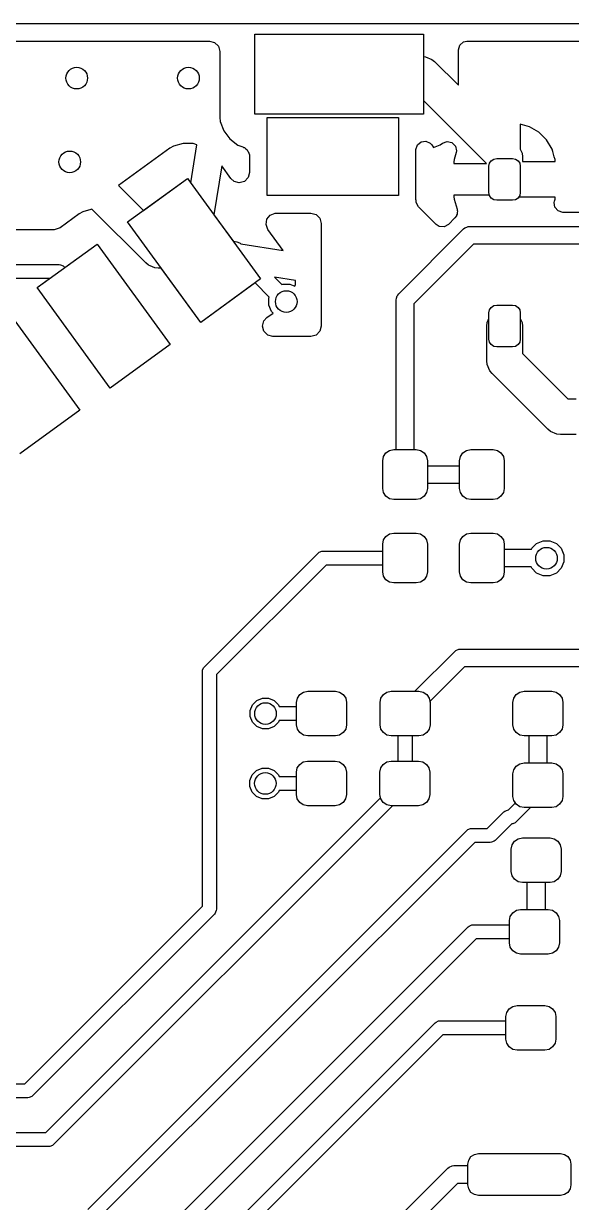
# Model space of a CAD drawing. Extents: x 0 to 3.78, y -0.8 to 2.03.
# Drawn here: x 2.935 to 3.243, y 0.402 to 1.066 of the extents above; entities that cross this region are included whole.
import ezdxf

# ---------------------------------------------------------------- set-up
doc = ezdxf.new("R2010")
doc.units = 0
doc.header["$MEASUREMENT"] = 0
doc.layers.add('BLACK', color=7, linetype='CONTINUOUS')

msp = doc.modelspace()

# ---------------------------------------------------------------- linework, layer by layer
at = {"layer": 'BLACK', "linetype": 'CONTINUOUS'}
for p, q in [((2.85491, 1.06617), (3.52491, 1.06617)), ((3.06495, 1.01518), (3.06495, 1.06018)), ((3.06495, 1.06018), (3.15995, 1.06018)), ((3.06495, 1.01518), (3.06495, 1.06018)), ((3.06495, 1.06018), (3.15995, 1.06018)), ((3.15995, 1.06018), (3.15995, 1.01518)), ((3.15995, 1.06018), (3.15995, 1.04761)), ((2.85755, 1.05631), (3.03938, 1.05631)), ((3.03938, 1.05631), (3.04231, 1.05553)), ((3.04231, 1.05553), (3.04446, 1.05338)), ((3.04446, 1.05338), (3.04525, 1.05044)), ((3.04525, 1.05044), (3.04525, 1.0133)), ((3.17964, 1.05143), (3.18041, 1.05407)), ((3.17964, 1.03136), (3.17964, 1.05143)), ((3.18041, 1.05407), (3.18249, 1.05587)), ((3.18249, 1.05587), (3.18452, 1.05631)), ((3.18452, 1.05631), (3.35512, 1.05631)), ((3.15995, 1.04761), (3.16112, 1.04749)), ((3.16112, 1.04749), (3.16472, 1.046)), ((3.16472, 1.046), (3.16472, 1.046)), ((3.16472, 1.046), (3.16624, 1.04475)), ((3.16624, 1.04475), (3.17964, 1.03136)), ((3.1955, 0.9872), (3.15995, 1.02276)), ((3.15995, 1.02276), (3.15995, 1.01518)), ((3.04525, 1.0133), (3.04525, 1.0133)), ((3.04525, 1.0133), (3.0455, 1.01095)), ((3.0455, 1.01095), (3.0455, 1.01095)), ((3.0455, 1.01095), (3.04748, 1.00564)), ((3.15995, 1.01518), (3.06495, 1.01518)), ((3.15995, 1.01518), (3.06495, 1.01518)), ((3.07191, 1.01317), (3.14591, 1.01317)), ((3.07191, 0.96917), (3.07191, 1.01317)), ((3.14591, 1.01317), (3.14591, 0.96917)), ((3.04748, 1.00564), (3.04748, 1.00564)), ((3.04748, 1.00564), (3.05088, 1.00111)), ((3.21979, 1.00804), (3.21457, 1.00955)), ((3.21457, 1.00955), (3.21457, 0.99539)), ((3.22503, 1.00493), (3.21979, 1.00804)), ((3.21979, 1.00804), (3.21979, 1.00804)), ((3.22504, 1.00493), (3.22503, 1.00493)), ((3.22934, 1.00063), (3.22504, 1.00493)), ((3.01904, 0.9971), (3.01699, 0.99592)), ((3.02449, 0.99861), (3.01904, 0.9971)), ((3.03015, 0.99853), (3.02449, 0.99861)), ((3.02449, 0.99861), (3.02449, 0.99861)), ((3.02882, 0.97643), (3.03222, 0.99789)), ((3.03222, 0.99789), (3.03015, 0.99853)), ((3.03015, 0.99853), (3.03015, 0.99853)), ((3.05088, 1.00111), (3.05088, 1.00111)), ((3.05088, 1.00111), (3.05541, 0.99771)), ((3.05541, 0.99771), (3.05541, 0.99771)), ((3.05541, 0.99771), (3.05823, 0.99666)), ((3.15577, 0.99512), (3.15654, 0.99776)), ((3.15654, 0.99776), (3.15862, 0.99956)), ((3.15862, 0.99956), (3.16134, 0.99996)), ((3.16134, 0.99996), (3.16385, 0.99881)), ((3.16385, 0.99881), (3.16476, 0.99776)), ((3.16476, 0.99776), (3.16569, 0.99631)), ((3.16569, 0.99631), (3.16948, 0.99773)), ((3.16948, 0.99773), (3.1708, 0.99871)), ((3.16948, 0.99773), (3.16948, 0.99773)), ((3.1708, 0.99871), (3.17337, 0.99967)), ((3.17337, 0.99967), (3.17606, 0.99909)), ((3.17606, 0.99909), (3.17801, 0.99714)), ((3.17801, 0.99714), (3.17859, 0.99445)), ((3.23244, 0.99538), (3.22934, 1.00063)), ((3.22934, 1.00063), (3.22934, 1.00063)), ((3.01699, 0.99592), (2.98806, 0.9749)), ((3.05823, 0.99666), (3.05863, 0.99637)), ((3.05863, 0.99637), (3.05911, 0.99625)), ((3.05911, 0.99625), (3.05985, 0.99551)), ((3.05985, 0.99551), (3.0607, 0.9949)), ((3.0607, 0.9949), (3.06091, 0.99445)), ((3.06091, 0.99445), (3.06126, 0.9941)), ((3.06126, 0.9941), (3.06153, 0.99309)), ((3.06153, 0.99309), (3.06196, 0.99214)), ((3.06196, 0.99214), (3.06204, 0.99117)), ((3.06204, 0.99117), (3.06204, 0.98225)), ((3.15577, 0.96673), (3.15577, 0.99512)), ((3.17841, 0.99344), (3.17727, 0.98953)), ((3.17859, 0.99445), (3.17841, 0.99344)), ((3.21457, 0.99539), (3.21552, 0.99309)), ((3.21552, 0.99309), (3.21571, 0.99114)), ((3.21571, 0.99114), (3.21571, 0.98835)), ((3.23244, 0.99538), (3.23244, 0.99538)), ((3.23282, 0.99409), (3.23244, 0.99538)), ((3.23372, 0.99099), (3.23282, 0.99409)), ((3.23414, 0.98953), (3.23372, 0.99099)), ((3.23372, 0.99099), (3.23372, 0.99099)), ((3.04627, 0.98591), (3.04191, 0.95841)), ((3.05143, 0.9788), (3.04627, 0.98591)), ((3.17727, 0.98953), (3.17717, 0.98816)), ((3.17717, 0.98816), (3.17717, 0.9872)), ((3.17717, 0.9872), (3.1955, 0.9872)), ((3.17727, 0.98953), (3.17727, 0.98953)), ((3.19685, 0.98573), (3.19719, 0.98742)), ((3.19685, 0.97096), (3.19685, 0.98573)), ((3.19719, 0.98742), (3.19815, 0.98886)), ((3.19815, 0.98886), (3.19958, 0.98982)), ((3.19958, 0.98982), (3.20128, 0.99016)), ((3.20128, 0.99016), (3.21014, 0.99016)), ((3.21014, 0.99016), (3.21183, 0.98982)), ((3.21183, 0.98982), (3.21327, 0.98886)), ((3.21327, 0.98886), (3.21423, 0.98742)), ((3.21423, 0.98742), (3.21457, 0.98573)), ((3.21457, 0.98573), (3.21457, 0.97096)), ((3.21571, 0.98835), (3.23424, 0.98835)), ((3.23424, 0.98835), (3.23414, 0.98953)), ((2.99328, 0.95436), (3.02704, 0.97889)), ((3.00215, 0.96081), (3.02704, 0.97889)), ((3.02704, 0.97889), (3.06823, 0.92219)), ((3.02704, 0.97889), (3.02882, 0.97643)), ((3.05324, 0.97717), (3.05143, 0.9788)), ((3.05618, 0.97639), (3.05324, 0.97717)), ((3.05911, 0.97717), (3.05618, 0.97639)), ((3.06126, 0.97932), (3.05911, 0.97717)), ((3.06204, 0.98225), (3.06126, 0.97932)), ((2.98806, 0.9749), (3.00215, 0.96081)), ((3.19719, 0.96927), (3.19685, 0.97096)), ((3.21457, 0.97096), (3.21423, 0.96927)), ((3.14591, 0.96917), (3.07191, 0.96917)), ((3.1558, 0.96673), (3.15577, 0.96673)), ((3.15581, 0.96536), (3.1558, 0.96673)), ((3.15713, 0.96295), (3.15581, 0.96536)), ((3.19714, 0.96949), (3.17717, 0.96949)), ((3.17717, 0.96949), (3.17717, 0.96853)), ((3.17717, 0.96853), (3.17727, 0.96716)), ((3.17727, 0.96716), (3.17893, 0.96147)), ((3.19719, 0.96927), (3.19714, 0.96949)), ((3.19815, 0.96783), (3.19719, 0.96927)), ((3.19815, 0.96783), (3.19719, 0.96927)), ((3.19958, 0.96687), (3.19815, 0.96783)), ((3.19958, 0.96687), (3.19815, 0.96783)), ((3.20128, 0.96654), (3.19958, 0.96687)), ((3.20128, 0.96654), (3.19958, 0.96687)), ((3.21014, 0.96654), (3.20128, 0.96654)), ((3.21014, 0.96654), (3.20128, 0.96654)), ((3.21183, 0.96687), (3.21014, 0.96654)), ((3.21183, 0.96687), (3.21014, 0.96654)), ((3.21327, 0.96783), (3.21183, 0.96687)), ((3.21327, 0.96783), (3.21183, 0.96687)), ((3.21423, 0.96927), (3.21327, 0.96783)), ((3.21361, 0.96835), (3.21327, 0.96783)), ((3.23424, 0.96835), (3.21361, 0.96835)), ((3.23366, 0.96532), (3.2338, 0.96599)), ((3.23405, 0.9626), (3.23366, 0.96532)), ((3.2338, 0.96599), (3.23414, 0.96716)), ((3.23414, 0.96716), (3.23424, 0.96835)), ((3.23414, 0.96716), (3.23414, 0.96716)), ((2.96602, 0.95891), (2.95526, 0.9511)), ((2.96807, 0.96009), (2.96602, 0.95891)), ((2.96602, 0.95891), (2.96602, 0.95891)), ((2.97257, 0.96134), (2.96807, 0.96009)), ((2.97312, 0.96155), (2.97257, 0.96134)), ((3.00347, 0.93121), (2.97312, 0.96155)), ((3.04191, 0.95841), (3.05291, 0.94328)), ((3.07175, 0.95583), (3.07366, 0.95819)), ((3.07366, 0.95819), (3.07649, 0.95928)), ((3.07649, 0.95928), (3.07711, 0.95931)), ((3.07711, 0.95931), (3.0965, 0.95931)), ((3.0965, 0.95931), (3.09943, 0.95853)), ((3.09943, 0.95853), (3.10158, 0.95638)), ((3.16711, 0.95297), (3.15713, 0.96295)), ((3.17852, 0.95777), (3.17769, 0.95665)), ((3.17862, 0.95822), (3.17852, 0.95777)), ((3.17892, 0.95872), (3.17862, 0.95822)), ((3.17911, 0.96045), (3.17892, 0.9596)), ((3.17892, 0.9596), (3.17892, 0.95872)), ((3.17893, 0.96147), (3.17893, 0.96094)), ((3.17893, 0.96094), (3.17911, 0.96045)), ((3.23585, 0.96052), (3.23405, 0.9626)), ((3.23849, 0.95974), (3.23585, 0.96052)), ((3.26897, 0.95974), (3.23849, 0.95974)), ((2.95357, 0.95045), (2.95243, 0.95001)), ((2.95475, 0.95076), (2.95357, 0.95045)), ((2.95497, 0.95099), (2.95475, 0.95076)), ((2.95526, 0.9511), (2.95497, 0.95099)), ((3.03447, 0.89766), (2.99328, 0.95436)), ((3.07127, 0.95283), (3.07175, 0.95583)), ((3.07236, 0.95), (3.07127, 0.95283)), ((3.10158, 0.95638), (3.10236, 0.95344)), ((3.10236, 0.95344), (3.10236, 0.89563)), ((3.14607, 0.91387), (3.18259, 0.95039)), ((3.16885, 0.95185), (3.16711, 0.95297)), ((3.1716, 0.95165), (3.16885, 0.95185)), ((3.17401, 0.95297), (3.1716, 0.95165)), ((3.17769, 0.95665), (3.17401, 0.95297)), ((3.18259, 0.95039), (3.18334, 0.95101)), ((3.18334, 0.95101), (3.1844, 0.95145)), ((3.18334, 0.95101), (3.18334, 0.95101)), ((3.1844, 0.95145), (3.18515, 0.95175)), ((3.18515, 0.95175), (3.18612, 0.95185)), ((3.18515, 0.95175), (3.18515, 0.95175)), ((3.18612, 0.95185), (3.36417, 0.95185)), ((2.95123, 0.94998), (2.84842, 0.94998)), ((2.95159, 0.94998), (2.95123, 0.94998)), ((2.95123, 0.94998), (2.95123, 0.94998)), ((2.95123, 0.94998), (2.95123, 0.94998)), ((2.95182, 0.94998), (2.95159, 0.94998)), ((2.95159, 0.94998), (2.95159, 0.94998)), ((2.95243, 0.95001), (2.95182, 0.94998)), ((3.08085, 0.93831), (3.07236, 0.95)), ((2.94231, 0.91733), (2.97608, 0.94186)), ((2.95793, 0.92868), (2.97608, 0.94186)), ((2.97608, 0.94186), (3.01727, 0.88517)), ((2.97608, 0.94186), (3.01727, 0.88517)), ((3.05291, 0.94328), (3.05385, 0.94328)), ((3.05385, 0.94328), (3.05482, 0.94318)), ((3.05482, 0.94318), (3.05482, 0.94318)), ((3.05482, 0.94318), (3.05545, 0.94292)), ((3.05545, 0.94292), (3.05663, 0.94243)), ((3.05663, 0.94243), (3.05663, 0.94243)), ((3.05663, 0.94243), (3.05706, 0.94208)), ((3.05706, 0.94208), (3.08085, 0.93831)), ((3.18819, 0.94185), (3.15461, 0.90826)), ((3.36417, 0.94185), (3.18819, 0.94185)), ((3.00499, 0.92996), (3.00347, 0.93121)), ((2.85153, 0.93027), (2.95471, 0.93027)), ((2.95471, 0.93027), (2.95547, 0.9302)), ((2.95547, 0.9302), (2.95689, 0.92961)), ((2.95689, 0.92961), (2.95749, 0.92912)), ((2.95749, 0.92912), (2.95793, 0.92868)), ((3.00596, 0.92956), (3.00499, 0.92996)), ((3.00499, 0.92996), (3.00499, 0.92996)), ((3.00859, 0.92847), (3.00596, 0.92956)), ((3.01054, 0.92828), (3.00859, 0.92847)), ((3.00859, 0.92847), (3.00859, 0.92847)), ((3.01223, 0.92828), (3.01054, 0.92828)), ((3.03447, 0.89766), (3.01223, 0.92828)), ((2.94929, 0.9224), (2.85316, 0.9224)), ((2.94231, 0.91733), (2.94929, 0.9224)), ((2.98351, 0.86064), (2.94231, 0.91733)), ((2.98351, 0.86064), (2.94231, 0.91733)), ((3.06823, 0.92219), (3.03447, 0.89766)), ((3.06512, 0.91994), (3.03447, 0.89766)), ((3.07307, 0.91198), (3.06512, 0.91994)), ((3.0879, 0.92125), (3.07607, 0.92313)), ((3.07607, 0.92313), (3.08014, 0.91906)), ((3.08014, 0.91906), (3.08072, 0.9193)), ((3.08072, 0.9193), (3.08464, 0.9193)), ((3.08464, 0.9193), (3.08756, 0.91808)), ((3.08756, 0.91808), (3.08787, 0.91908)), ((3.08787, 0.91908), (3.0879, 0.92125)), ((3.08787, 0.91908), (3.08787, 0.91908)), ((3.07283, 0.91141), (3.07307, 0.91198)), ((3.07283, 0.90749), (3.07283, 0.91141)), ((3.14461, 0.91033), (3.1447, 0.91131)), ((3.1447, 0.91131), (3.14475, 0.91143)), ((3.14475, 0.91143), (3.14526, 0.91266)), ((3.14526, 0.91266), (3.14545, 0.91311)), ((3.14545, 0.91311), (3.14607, 0.91387)), ((3.14545, 0.91311), (3.14545, 0.91311)), ((2.92511, 0.90484), (2.96631, 0.84814)), ((2.92511, 0.90484), (2.96631, 0.84814)), ((3.07433, 0.90387), (3.07283, 0.90749)), ((3.07524, 0.90296), (3.07433, 0.90387)), ((3.14461, 0.82598), (3.14461, 0.91033)), ((3.15461, 0.90826), (3.15461, 0.82598)), ((3.19685, 0.90305), (3.19719, 0.90475)), ((3.19685, 0.90305), (3.19719, 0.90475)), ((3.19719, 0.90475), (3.19815, 0.90618)), ((3.19719, 0.90475), (3.19815, 0.90618)), ((3.19815, 0.90618), (3.19958, 0.90714)), ((3.19815, 0.90618), (3.19958, 0.90714)), ((3.19958, 0.90714), (3.20128, 0.90748)), ((3.19958, 0.90714), (3.20128, 0.90748)), ((3.20128, 0.90748), (3.21014, 0.90748)), ((3.20128, 0.90748), (3.21014, 0.90748)), ((3.21014, 0.90748), (3.21183, 0.90714)), ((3.21014, 0.90748), (3.21183, 0.90714)), ((3.21183, 0.90714), (3.21327, 0.90618)), ((3.21183, 0.90714), (3.21327, 0.90618)), ((3.21327, 0.90618), (3.21423, 0.90475)), ((3.21327, 0.90618), (3.21423, 0.90475)), ((3.21423, 0.90475), (3.21457, 0.90305)), ((3.21423, 0.90475), (3.21457, 0.90305)), ((3.06927, 0.89563), (3.07006, 0.89856)), ((3.07006, 0.89856), (3.07169, 0.90038)), ((3.07169, 0.90038), (3.07524, 0.90296)), ((3.19571, 0.89567), (3.1959, 0.89762)), ((3.1959, 0.89762), (3.19685, 0.89991)), ((3.19685, 0.88829), (3.19685, 0.90305)), ((3.19685, 0.89991), (3.19685, 0.90305)), ((3.21457, 0.90305), (3.21457, 0.88829)), ((3.21457, 0.90305), (3.21457, 0.89991)), ((3.21457, 0.89991), (3.21552, 0.89762)), ((3.21552, 0.89762), (3.21571, 0.89567)), ((3.07006, 0.8927), (3.06927, 0.89563)), ((3.0722, 0.89055), (3.07006, 0.8927)), ((3.10158, 0.8927), (3.09943, 0.89055)), ((3.10236, 0.89563), (3.10158, 0.8927)), ((3.19571, 0.87598), (3.19571, 0.89567)), ((3.21571, 0.89567), (3.21571, 0.88013)), ((3.01727, 0.88517), (2.98351, 0.86064)), ((3.01727, 0.88517), (2.98351, 0.86064)), ((3.07514, 0.88976), (3.0722, 0.89055)), ((3.0965, 0.88976), (3.07514, 0.88976)), ((3.09943, 0.89055), (3.0965, 0.88976)), ((3.19719, 0.88659), (3.19685, 0.88829)), ((3.19815, 0.88516), (3.19719, 0.88659)), ((3.19958, 0.8842), (3.19815, 0.88516)), ((3.20128, 0.88386), (3.19958, 0.8842)), ((3.21183, 0.8842), (3.21014, 0.88386)), ((3.21327, 0.88516), (3.21183, 0.8842)), ((3.21423, 0.88659), (3.21327, 0.88516)), ((3.21457, 0.88829), (3.21423, 0.88659)), ((3.21014, 0.88386), (3.20128, 0.88386)), ((3.21571, 0.88013), (3.24127, 0.85457)), ((3.1959, 0.87403), (3.19571, 0.87598)), ((3.19739, 0.87043), (3.1959, 0.87403)), ((3.19864, 0.86891), (3.19739, 0.87043)), ((3.19739, 0.87043), (3.19739, 0.87043)), ((3.23005, 0.8375), (3.19864, 0.86891)), ((3.24127, 0.85457), (3.24606, 0.85457)), ((2.96631, 0.84814), (2.93254, 0.82361)), ((2.96631, 0.84814), (2.93254, 0.82361)), ((3.23157, 0.83625), (3.23005, 0.8375)), ((3.23518, 0.83476), (3.23157, 0.83625)), ((3.23713, 0.83457), (3.23518, 0.83476)), ((3.24606, 0.83457), (3.23713, 0.83457)), ((3.13749, 0.8221), (3.13885, 0.82414)), ((3.13749, 0.8221), (3.13885, 0.82414)), ((3.13885, 0.82414), (3.1409, 0.8255)), ((3.13885, 0.82414), (3.1409, 0.8255)), ((3.1409, 0.8255), (3.14331, 0.82598)), ((3.1409, 0.8255), (3.14331, 0.82598)), ((3.14331, 0.82598), (3.15591, 0.82598)), ((3.14331, 0.82598), (3.14461, 0.82598)), ((3.15461, 0.82598), (3.15591, 0.82598)), ((3.15591, 0.82598), (3.15832, 0.8255)), ((3.15591, 0.82598), (3.15832, 0.8255)), ((3.15832, 0.8255), (3.16036, 0.82414)), ((3.15832, 0.8255), (3.16036, 0.82414)), ((3.16036, 0.82414), (3.16173, 0.8221)), ((3.16036, 0.82414), (3.16173, 0.8221)), ((3.18079, 0.8221), (3.18216, 0.82414)), ((3.18079, 0.8221), (3.18216, 0.82414)), ((3.18216, 0.82414), (3.1842, 0.8255)), ((3.18216, 0.82414), (3.1842, 0.8255)), ((3.1842, 0.8255), (3.18661, 0.82598)), ((3.1842, 0.8255), (3.18661, 0.82598)), ((3.18661, 0.82598), (3.19921, 0.82598)), ((3.18661, 0.82598), (3.19921, 0.82598)), ((3.19921, 0.82598), (3.20162, 0.8255)), ((3.19921, 0.82598), (3.20162, 0.8255)), ((3.20162, 0.8255), (3.20367, 0.82414)), ((3.20162, 0.8255), (3.20367, 0.82414)), ((3.20367, 0.82414), (3.20503, 0.8221)), ((3.20367, 0.82414), (3.20503, 0.8221)), ((3.13701, 0.81969), (3.13749, 0.8221)), ((3.13701, 0.81969), (3.13749, 0.8221)), ((3.13701, 0.80413), (3.13701, 0.81969)), ((3.13701, 0.80413), (3.13701, 0.81969)), ((3.16173, 0.8221), (3.1622, 0.81969)), ((3.16173, 0.8221), (3.1622, 0.81969)), ((3.1622, 0.81969), (3.1622, 0.80413)), ((3.1622, 0.81969), (3.1622, 0.81691)), ((3.18031, 0.81969), (3.18079, 0.8221)), ((3.18031, 0.81969), (3.18079, 0.8221)), ((3.18031, 0.80413), (3.18031, 0.81969)), ((3.18031, 0.81691), (3.18031, 0.81969)), ((3.20503, 0.8221), (3.20551, 0.81969)), ((3.20503, 0.8221), (3.20551, 0.81969)), ((3.20551, 0.81969), (3.20551, 0.80413)), ((3.20551, 0.81969), (3.20551, 0.80413)), ((3.1622, 0.81691), (3.18031, 0.81691)), ((3.18031, 0.80691), (3.1622, 0.80691)), ((3.1622, 0.80691), (3.1622, 0.80413)), ((3.18031, 0.80413), (3.18031, 0.80691)), ((3.13749, 0.80172), (3.13701, 0.80413)), ((3.13749, 0.80172), (3.13701, 0.80413)), ((3.13885, 0.79968), (3.13749, 0.80172)), ((3.13885, 0.79968), (3.13749, 0.80172)), ((3.1409, 0.79831), (3.13885, 0.79968)), ((3.1409, 0.79831), (3.13885, 0.79968)), ((3.14331, 0.79783), (3.1409, 0.79831)), ((3.14331, 0.79783), (3.1409, 0.79831)), ((3.15591, 0.79783), (3.14331, 0.79783)), ((3.15591, 0.79783), (3.14331, 0.79783)), ((3.15832, 0.79831), (3.15591, 0.79783)), ((3.15832, 0.79831), (3.15591, 0.79783)), ((3.16036, 0.79968), (3.15832, 0.79831)), ((3.16036, 0.79968), (3.15832, 0.79831)), ((3.16173, 0.80172), (3.16036, 0.79968)), ((3.16173, 0.80172), (3.16036, 0.79968)), ((3.1622, 0.80413), (3.16173, 0.80172)), ((3.1622, 0.80413), (3.16173, 0.80172)), ((3.18079, 0.80172), (3.18031, 0.80413)), ((3.18079, 0.80172), (3.18031, 0.80413)), ((3.18216, 0.79968), (3.18079, 0.80172)), ((3.18216, 0.79968), (3.18079, 0.80172)), ((3.1842, 0.79831), (3.18216, 0.79968)), ((3.1842, 0.79831), (3.18216, 0.79968)), ((3.18661, 0.79783), (3.1842, 0.79831)), ((3.18661, 0.79783), (3.1842, 0.79831)), ((3.19921, 0.79783), (3.18661, 0.79783)), ((3.19921, 0.79783), (3.18661, 0.79783)), ((3.20162, 0.79831), (3.19921, 0.79783)), ((3.20162, 0.79831), (3.19921, 0.79783)), ((3.20367, 0.79968), (3.20162, 0.79831)), ((3.20367, 0.79968), (3.20162, 0.79831)), ((3.20503, 0.80172), (3.20367, 0.79968)), ((3.20503, 0.80172), (3.20367, 0.79968)), ((3.20551, 0.80413), (3.20503, 0.80172)), ((3.20551, 0.80413), (3.20503, 0.80172)), ((3.13885, 0.77709), (3.1409, 0.77846)), ((3.13885, 0.77709), (3.1409, 0.77846)), ((3.1409, 0.77846), (3.14331, 0.77894)), ((3.1409, 0.77846), (3.14331, 0.77894)), ((3.14331, 0.77894), (3.15591, 0.77894)), ((3.14331, 0.77894), (3.15591, 0.77894)), ((3.15591, 0.77894), (3.15832, 0.77846)), ((3.15591, 0.77894), (3.15832, 0.77846)), ((3.15832, 0.77846), (3.16036, 0.77709)), ((3.15832, 0.77846), (3.16036, 0.77709)), ((3.18216, 0.77709), (3.1842, 0.77846)), ((3.18216, 0.77709), (3.1842, 0.77846)), ((3.1842, 0.77846), (3.18661, 0.77894)), ((3.1842, 0.77846), (3.18661, 0.77894)), ((3.18661, 0.77894), (3.19921, 0.77894)), ((3.18661, 0.77894), (3.19921, 0.77894)), ((3.19921, 0.77894), (3.20162, 0.77846)), ((3.19921, 0.77894), (3.20162, 0.77846)), ((3.20162, 0.77846), (3.20367, 0.77709)), ((3.20162, 0.77846), (3.20367, 0.77709)), ((3.13701, 0.77264), (3.13749, 0.77505)), ((3.13701, 0.77264), (3.13749, 0.77505)), ((3.13701, 0.75709), (3.13701, 0.77264)), ((3.13701, 0.7688), (3.13701, 0.77264)), ((3.13749, 0.77505), (3.13885, 0.77709)), ((3.13749, 0.77505), (3.13885, 0.77709)), ((3.16036, 0.77709), (3.16173, 0.77505)), ((3.16036, 0.77709), (3.16173, 0.77505)), ((3.16173, 0.77505), (3.1622, 0.77264)), ((3.16173, 0.77505), (3.1622, 0.77264)), ((3.1622, 0.77264), (3.1622, 0.75709)), ((3.1622, 0.77264), (3.1622, 0.75709)), ((3.18031, 0.77264), (3.18079, 0.77505)), ((3.18031, 0.77264), (3.18079, 0.77505)), ((3.18031, 0.75709), (3.18031, 0.77264)), ((3.18031, 0.75709), (3.18031, 0.77264)), ((3.18079, 0.77505), (3.18216, 0.77709)), ((3.18079, 0.77505), (3.18216, 0.77709)), ((3.20367, 0.77709), (3.20503, 0.77505)), ((3.20367, 0.77709), (3.20503, 0.77505)), ((3.20503, 0.77505), (3.20551, 0.77264)), ((3.20503, 0.77505), (3.20551, 0.77264)), ((3.20551, 0.77264), (3.20551, 0.75709)), ((3.20551, 0.77264), (3.20551, 0.76986)), ((3.22098, 0.77034), (3.22375, 0.77311)), ((3.22375, 0.77311), (3.22737, 0.77461)), ((3.22737, 0.77461), (3.23129, 0.77461)), ((3.23129, 0.77461), (3.23491, 0.77311)), ((3.23491, 0.77311), (3.23768, 0.77034)), ((3.03659, 0.70357), (3.10066, 0.76765)), ((3.10066, 0.76765), (3.10126, 0.76814)), ((3.10126, 0.76814), (3.10268, 0.76872)), ((3.10268, 0.76872), (3.10344, 0.7688)), ((3.10344, 0.7688), (3.13701, 0.7688)), ((3.20551, 0.76986), (3.22078, 0.76986)), ((3.22078, 0.76986), (3.22098, 0.77034)), ((3.23768, 0.77034), (3.23918, 0.76672)), ((3.23918, 0.76672), (3.23918, 0.76281)), ((3.10508, 0.76093), (3.04331, 0.69916)), ((3.13701, 0.76093), (3.10508, 0.76093)), ((3.13701, 0.75709), (3.13701, 0.76093)), ((3.2207, 0.75986), (3.20551, 0.75986)), ((3.20551, 0.75986), (3.20551, 0.75709)), ((3.22098, 0.75919), (3.2207, 0.75986)), ((3.22375, 0.75642), (3.22098, 0.75919)), ((3.23768, 0.75919), (3.23491, 0.75642)), ((3.23918, 0.76281), (3.23768, 0.75919)), ((3.13749, 0.75468), (3.13701, 0.75709)), ((3.13749, 0.75468), (3.13701, 0.75709)), ((3.13885, 0.75263), (3.13749, 0.75468)), ((3.13885, 0.75263), (3.13749, 0.75468)), ((3.1409, 0.75127), (3.13885, 0.75263)), ((3.1409, 0.75127), (3.13885, 0.75263)), ((3.14331, 0.75079), (3.1409, 0.75127)), ((3.14331, 0.75079), (3.1409, 0.75127)), ((3.15832, 0.75127), (3.15591, 0.75079)), ((3.15832, 0.75127), (3.15591, 0.75079)), ((3.16036, 0.75263), (3.15832, 0.75127)), ((3.16036, 0.75263), (3.15832, 0.75127)), ((3.16173, 0.75468), (3.16036, 0.75263)), ((3.16173, 0.75468), (3.16036, 0.75263)), ((3.1622, 0.75709), (3.16173, 0.75468)), ((3.1622, 0.75709), (3.16173, 0.75468)), ((3.18079, 0.75468), (3.18031, 0.75709)), ((3.18079, 0.75468), (3.18031, 0.75709)), ((3.18216, 0.75263), (3.18079, 0.75468)), ((3.18216, 0.75263), (3.18079, 0.75468)), ((3.1842, 0.75127), (3.18216, 0.75263)), ((3.1842, 0.75127), (3.18216, 0.75263)), ((3.18661, 0.75079), (3.1842, 0.75127)), ((3.18661, 0.75079), (3.1842, 0.75127)), ((3.20162, 0.75127), (3.19921, 0.75079)), ((3.20162, 0.75127), (3.19921, 0.75079)), ((3.20367, 0.75263), (3.20162, 0.75127)), ((3.20367, 0.75263), (3.20162, 0.75127)), ((3.20503, 0.75468), (3.20367, 0.75263)), ((3.20503, 0.75468), (3.20367, 0.75263)), ((3.20551, 0.75709), (3.20503, 0.75468)), ((3.20551, 0.75709), (3.20503, 0.75468)), ((3.22737, 0.75492), (3.22375, 0.75642)), ((3.23129, 0.75492), (3.22737, 0.75492)), ((3.23491, 0.75642), (3.23129, 0.75492)), ((3.15591, 0.75079), (3.14331, 0.75079)), ((3.15591, 0.75079), (3.14331, 0.75079)), ((3.19921, 0.75079), (3.18661, 0.75079)), ((3.19921, 0.75079), (3.18661, 0.75079)), ((3.15513, 0.68976), (3.17741, 0.71204)), ((3.17741, 0.71204), (3.17817, 0.71266)), ((3.17817, 0.71266), (3.17997, 0.71341)), ((3.17997, 0.71341), (3.18094, 0.7135)), ((3.17997, 0.71341), (3.17997, 0.71341)), ((3.18094, 0.7135), (3.66313, 0.7135)), ((3.03543, 0.70079), (3.03551, 0.70156)), ((3.03543, 0.56856), (3.03543, 0.70079)), ((3.03551, 0.70156), (3.0361, 0.70297)), ((3.0361, 0.70297), (3.03659, 0.70357)), ((3.04331, 0.69916), (3.04331, 0.56693)), ((3.18302, 0.7035), (3.16356, 0.68405)), ((3.6652, 0.7035), (3.18302, 0.7035)), ((3.06604, 0.68453), (3.06924, 0.68585)), ((3.06924, 0.68585), (3.07269, 0.68585)), ((3.07269, 0.68585), (3.07589, 0.68453)), ((3.08848, 0.68346), (3.08896, 0.68588)), ((3.08848, 0.68346), (3.08896, 0.68588)), ((3.08896, 0.68588), (3.09033, 0.68792)), ((3.08896, 0.68588), (3.09033, 0.68792)), ((3.09033, 0.68792), (3.09237, 0.68928)), ((3.09033, 0.68792), (3.09237, 0.68928)), ((3.09237, 0.68928), (3.09478, 0.68976)), ((3.09237, 0.68928), (3.09478, 0.68976)), ((3.09478, 0.68976), (3.11033, 0.68976)), ((3.09478, 0.68976), (3.11033, 0.68976)), ((3.11033, 0.68976), (3.11275, 0.68928)), ((3.11033, 0.68976), (3.11275, 0.68928)), ((3.11275, 0.68928), (3.11479, 0.68792)), ((3.11275, 0.68928), (3.11479, 0.68792)), ((3.11479, 0.68792), (3.11615, 0.68588)), ((3.11479, 0.68792), (3.11615, 0.68588)), ((3.11615, 0.68588), (3.11663, 0.68346)), ((3.11615, 0.68588), (3.11663, 0.68346)), ((3.13553, 0.68346), (3.13601, 0.68588)), ((3.13553, 0.68346), (3.13601, 0.68588)), ((3.13601, 0.68588), (3.13738, 0.68792)), ((3.13601, 0.68588), (3.13738, 0.68792)), ((3.13738, 0.68792), (3.13942, 0.68928)), ((3.13738, 0.68792), (3.13942, 0.68928)), ((3.13942, 0.68928), (3.14183, 0.68976)), ((3.13942, 0.68928), (3.14183, 0.68976)), ((3.14183, 0.68976), (3.15738, 0.68976)), ((3.14183, 0.68976), (3.15513, 0.68976)), ((3.15738, 0.68976), (3.15979, 0.68928)), ((3.15979, 0.68928), (3.16184, 0.68792)), ((3.16184, 0.68792), (3.1632, 0.68588)), ((3.1632, 0.68588), (3.16368, 0.68346)), ((3.21043, 0.68346), (3.21091, 0.68588)), ((3.21043, 0.68346), (3.21091, 0.68588)), ((3.21091, 0.68588), (3.21228, 0.68792)), ((3.21091, 0.68588), (3.21228, 0.68792)), ((3.21228, 0.68792), (3.21432, 0.68928)), ((3.21228, 0.68792), (3.21432, 0.68928)), ((3.21432, 0.68928), (3.21673, 0.68976)), ((3.21432, 0.68928), (3.21673, 0.68976)), ((3.21673, 0.68976), (3.23228, 0.68976)), ((3.21673, 0.68976), (3.23228, 0.68976)), ((3.23228, 0.68976), (3.23469, 0.68928)), ((3.23228, 0.68976), (3.23469, 0.68928)), ((3.23469, 0.68928), (3.23674, 0.68792)), ((3.23469, 0.68928), (3.23674, 0.68792)), ((3.23674, 0.68792), (3.2381, 0.68588)), ((3.23674, 0.68792), (3.2381, 0.68588)), ((3.2381, 0.68588), (3.23858, 0.68346)), ((3.2381, 0.68588), (3.23858, 0.68346)), ((3.06228, 0.67889), (3.0636, 0.68209)), ((3.06228, 0.67544), (3.06228, 0.67889)), ((3.0636, 0.68209), (3.06604, 0.68453)), ((3.07589, 0.68453), (3.07833, 0.68209)), ((3.07833, 0.68209), (3.07874, 0.6811)), ((3.07874, 0.6811), (3.08848, 0.6811)), ((3.08848, 0.67087), (3.08848, 0.68346)), ((3.08848, 0.6811), (3.08848, 0.68346)), ((3.11663, 0.68346), (3.11663, 0.67087)), ((3.11663, 0.68346), (3.11663, 0.67087)), ((3.13553, 0.67087), (3.13553, 0.68346)), ((3.13553, 0.67087), (3.13553, 0.68346)), ((3.16356, 0.68405), (3.16368, 0.68346)), ((3.16368, 0.68346), (3.16368, 0.67087)), ((3.16368, 0.68346), (3.16368, 0.67087)), ((3.21043, 0.67087), (3.21043, 0.68346)), ((3.21043, 0.67087), (3.21043, 0.68346)), ((3.23858, 0.68346), (3.23858, 0.67087)), ((3.23858, 0.68346), (3.23858, 0.67087)), ((3.0636, 0.67224), (3.06228, 0.67544)), ((3.06604, 0.6698), (3.0636, 0.67224)), ((3.07833, 0.67224), (3.07589, 0.6698)), ((3.07874, 0.67323), (3.07833, 0.67224)), ((3.08848, 0.67323), (3.07874, 0.67323)), ((3.08848, 0.67087), (3.08848, 0.67323)), ((3.06924, 0.66848), (3.06604, 0.6698)), ((3.07269, 0.66848), (3.06924, 0.66848)), ((3.07589, 0.6698), (3.07269, 0.66848)), ((3.08896, 0.66846), (3.08848, 0.67087)), ((3.08896, 0.66846), (3.08848, 0.67087)), ((3.09033, 0.66641), (3.08896, 0.66846)), ((3.09033, 0.66641), (3.08896, 0.66846)), ((3.09237, 0.66505), (3.09033, 0.66641)), ((3.09237, 0.66505), (3.09033, 0.66641)), ((3.09478, 0.66457), (3.09237, 0.66505)), ((3.09478, 0.66457), (3.09237, 0.66505)), ((3.11275, 0.66505), (3.11033, 0.66457)), ((3.11275, 0.66505), (3.11033, 0.66457)), ((3.11479, 0.66641), (3.11275, 0.66505)), ((3.11479, 0.66641), (3.11275, 0.66505)), ((3.11615, 0.66846), (3.11479, 0.66641)), ((3.11615, 0.66846), (3.11479, 0.66641)), ((3.11663, 0.67087), (3.11615, 0.66846)), ((3.11663, 0.67087), (3.11615, 0.66846)), ((3.13601, 0.66846), (3.13553, 0.67087)), ((3.13601, 0.66846), (3.13553, 0.67087)), ((3.13738, 0.66641), (3.13601, 0.66846)), ((3.13738, 0.66641), (3.13601, 0.66846)), ((3.13942, 0.66505), (3.13738, 0.66641)), ((3.13942, 0.66505), (3.13738, 0.66641)), ((3.14183, 0.66457), (3.13942, 0.66505)), ((3.14183, 0.66457), (3.13942, 0.66505)), ((3.15979, 0.66505), (3.15738, 0.66457)), ((3.15979, 0.66505), (3.15738, 0.66457)), ((3.16184, 0.66641), (3.15979, 0.66505)), ((3.16184, 0.66641), (3.15979, 0.66505)), ((3.1632, 0.66846), (3.16184, 0.66641)), ((3.1632, 0.66846), (3.16184, 0.66641)), ((3.16368, 0.67087), (3.1632, 0.66846)), ((3.16368, 0.67087), (3.1632, 0.66846)), ((3.21091, 0.66846), (3.21043, 0.67087)), ((3.21091, 0.66846), (3.21043, 0.67087)), ((3.21228, 0.66641), (3.21091, 0.66846)), ((3.21228, 0.66641), (3.21091, 0.66846)), ((3.21432, 0.66505), (3.21228, 0.66641)), ((3.21432, 0.66505), (3.21228, 0.66641)), ((3.21673, 0.66457), (3.21432, 0.66505)), ((3.21673, 0.66457), (3.21432, 0.66505)), ((3.23469, 0.66505), (3.23228, 0.66457)), ((3.23469, 0.66505), (3.23228, 0.66457)), ((3.23674, 0.66641), (3.23469, 0.66505)), ((3.23674, 0.66641), (3.23469, 0.66505)), ((3.2381, 0.66846), (3.23674, 0.66641)), ((3.2381, 0.66846), (3.23674, 0.66641)), ((3.23858, 0.67087), (3.2381, 0.66846)), ((3.23858, 0.67087), (3.2381, 0.66846)), ((3.11033, 0.66457), (3.09478, 0.66457)), ((3.11033, 0.66457), (3.09478, 0.66457)), ((3.15738, 0.66457), (3.14183, 0.66457)), ((3.14567, 0.66457), (3.14183, 0.66457)), ((3.14567, 0.65039), (3.14567, 0.66457)), ((3.15738, 0.66457), (3.15354, 0.66457)), ((3.15354, 0.66457), (3.15354, 0.65039)), ((3.23228, 0.66457), (3.21673, 0.66457)), ((3.21951, 0.66457), (3.21673, 0.66457)), ((3.21951, 0.64941), (3.21951, 0.66457)), ((3.23228, 0.66457), (3.22951, 0.66457)), ((3.22951, 0.66457), (3.22951, 0.64941)), ((3.0635, 0.64272), (3.06594, 0.64516)), ((3.06594, 0.64516), (3.06914, 0.64648)), ((3.06914, 0.64648), (3.07259, 0.64648)), ((3.07259, 0.64648), (3.07579, 0.64516)), ((3.07579, 0.64516), (3.07823, 0.64272)), ((3.08839, 0.64409), (3.08887, 0.64651)), ((3.08839, 0.64409), (3.08887, 0.64651)), ((3.08887, 0.64651), (3.09023, 0.64855)), ((3.08887, 0.64651), (3.09023, 0.64855)), ((3.09023, 0.64855), (3.09227, 0.64991)), ((3.09023, 0.64855), (3.09227, 0.64991)), ((3.09227, 0.64991), (3.09469, 0.65039)), ((3.09227, 0.64991), (3.09469, 0.65039)), ((3.09469, 0.65039), (3.11024, 0.65039)), ((3.09469, 0.65039), (3.11024, 0.65039)), ((3.11024, 0.65039), (3.11265, 0.64991)), ((3.11024, 0.65039), (3.11265, 0.64991)), ((3.11265, 0.64991), (3.11469, 0.64855)), ((3.11265, 0.64991), (3.11469, 0.64855)), ((3.11469, 0.64855), (3.11606, 0.64651)), ((3.11469, 0.64855), (3.11606, 0.64651)), ((3.11606, 0.64651), (3.11654, 0.64409)), ((3.11606, 0.64651), (3.11654, 0.64409)), ((3.13543, 0.64409), (3.13591, 0.64651)), ((3.13543, 0.64409), (3.13591, 0.64651)), ((3.13591, 0.64651), (3.13728, 0.64855)), ((3.13591, 0.64651), (3.13728, 0.64855)), ((3.13728, 0.64855), (3.13932, 0.64991)), ((3.13728, 0.64855), (3.13932, 0.64991)), ((3.13932, 0.64991), (3.14173, 0.65039)), ((3.13932, 0.64991), (3.14173, 0.65039)), ((3.14173, 0.65039), (3.15728, 0.65039)), ((3.14173, 0.65039), (3.14567, 0.65039)), ((3.15354, 0.65039), (3.15728, 0.65039)), ((3.15728, 0.65039), (3.15969, 0.64991)), ((3.15728, 0.65039), (3.15969, 0.64991)), ((3.15969, 0.64991), (3.16174, 0.64855)), ((3.15969, 0.64991), (3.16174, 0.64855)), ((3.16174, 0.64855), (3.1631, 0.64651)), ((3.16174, 0.64855), (3.1631, 0.64651)), ((3.1631, 0.64651), (3.16358, 0.64409)), ((3.1631, 0.64651), (3.16358, 0.64409)), ((3.21043, 0.64311), (3.21091, 0.64552)), ((3.21043, 0.64311), (3.21091, 0.64552)), ((3.21091, 0.64552), (3.21228, 0.64756)), ((3.21091, 0.64552), (3.21228, 0.64756)), ((3.21228, 0.64756), (3.21432, 0.64893)), ((3.21228, 0.64756), (3.21432, 0.64893)), ((3.21432, 0.64893), (3.21673, 0.64941)), ((3.21432, 0.64893), (3.21673, 0.64941)), ((3.21673, 0.64941), (3.23228, 0.64941)), ((3.21673, 0.64941), (3.21951, 0.64941)), ((3.22951, 0.64941), (3.23228, 0.64941)), ((3.23228, 0.64941), (3.23469, 0.64893)), ((3.23228, 0.64941), (3.23469, 0.64893)), ((3.23469, 0.64893), (3.23674, 0.64756)), ((3.23469, 0.64893), (3.23674, 0.64756)), ((3.23674, 0.64756), (3.2381, 0.64552)), ((3.23674, 0.64756), (3.2381, 0.64552)), ((3.2381, 0.64552), (3.23858, 0.64311)), ((3.2381, 0.64552), (3.23858, 0.64311)), ((3.06218, 0.63952), (3.0635, 0.64272)), ((3.06218, 0.63607), (3.06218, 0.63952)), ((3.07823, 0.64272), (3.07864, 0.64173)), ((3.07864, 0.64173), (3.08839, 0.64173)), ((3.08839, 0.6315), (3.08839, 0.64409)), ((3.08839, 0.64173), (3.08839, 0.64409)), ((3.11654, 0.64409), (3.11654, 0.6315)), ((3.11654, 0.64409), (3.11654, 0.6315)), ((3.13543, 0.6315), (3.13543, 0.64409)), ((3.13543, 0.6315), (3.13543, 0.64409)), ((3.16358, 0.64409), (3.16358, 0.6315)), ((3.16358, 0.64409), (3.16358, 0.6315)), ((3.21043, 0.63051), (3.21043, 0.64311)), ((3.21043, 0.63051), (3.21043, 0.64311)), ((3.23858, 0.64311), (3.23858, 0.63051)), ((3.23858, 0.64311), (3.23858, 0.63051)), ((3.0635, 0.63287), (3.06218, 0.63607)), ((3.06594, 0.63043), (3.0635, 0.63287)), ((3.07823, 0.63287), (3.07579, 0.63043)), ((3.07864, 0.63386), (3.07823, 0.63287)), ((3.08839, 0.63386), (3.07864, 0.63386)), ((3.08839, 0.6315), (3.08839, 0.63386)), ((3.08887, 0.62909), (3.08839, 0.6315)), ((3.08887, 0.62909), (3.08839, 0.6315)), ((3.11654, 0.6315), (3.11606, 0.62909)), ((3.11654, 0.6315), (3.11606, 0.62909)), ((3.13591, 0.62909), (3.13543, 0.6315)), ((3.1358, 0.62965), (3.13543, 0.6315)), ((3.16358, 0.6315), (3.1631, 0.62909)), ((3.16358, 0.6315), (3.1631, 0.62909)), ((2.94709, 0.44094), (3.1358, 0.62965)), ((3.14248, 0.6252), (2.9515, 0.43422)), ((3.06914, 0.62911), (3.06594, 0.63043)), ((3.07259, 0.62911), (3.06914, 0.62911)), ((3.07579, 0.63043), (3.07259, 0.62911)), ((3.09023, 0.62704), (3.08887, 0.62909)), ((3.09023, 0.62704), (3.08887, 0.62909)), ((3.09227, 0.62568), (3.09023, 0.62704)), ((3.09227, 0.62568), (3.09023, 0.62704)), ((3.09469, 0.6252), (3.09227, 0.62568)), ((3.09469, 0.6252), (3.09227, 0.62568)), ((3.11024, 0.6252), (3.09469, 0.6252)), ((3.11024, 0.6252), (3.09469, 0.6252)), ((3.11265, 0.62568), (3.11024, 0.6252)), ((3.11265, 0.62568), (3.11024, 0.6252)), ((3.11469, 0.62704), (3.11265, 0.62568)), ((3.11469, 0.62704), (3.11265, 0.62568)), ((3.11606, 0.62909), (3.11469, 0.62704)), ((3.11606, 0.62909), (3.11469, 0.62704)), ((3.13728, 0.62704), (3.13591, 0.62909)), ((3.13932, 0.62568), (3.13728, 0.62704)), ((3.14173, 0.6252), (3.13932, 0.62568)), ((3.15728, 0.6252), (3.14173, 0.6252)), ((3.15728, 0.6252), (3.14248, 0.6252)), ((3.15969, 0.62568), (3.15728, 0.6252)), ((3.15969, 0.62568), (3.15728, 0.6252)), ((3.16174, 0.62704), (3.15969, 0.62568)), ((3.16174, 0.62704), (3.15969, 0.62568)), ((3.1631, 0.62909), (3.16174, 0.62704)), ((3.1631, 0.62909), (3.16174, 0.62704)), ((3.20784, 0.62285), (3.21178, 0.6268)), ((3.21091, 0.6281), (3.21043, 0.63051)), ((3.21091, 0.6281), (3.21043, 0.63051)), ((3.21228, 0.62606), (3.21091, 0.6281)), ((3.21178, 0.6268), (3.21091, 0.6281)), ((3.21432, 0.62469), (3.21228, 0.62606)), ((3.23674, 0.62606), (3.23469, 0.62469)), ((3.23674, 0.62606), (3.23469, 0.62469)), ((3.2381, 0.6281), (3.23674, 0.62606)), ((3.2381, 0.6281), (3.23674, 0.62606)), ((3.23858, 0.63051), (3.2381, 0.6281)), ((3.23858, 0.63051), (3.2381, 0.6281)), ((3.19597, 0.61242), (3.20527, 0.62172)), ((3.20527, 0.62172), (3.20587, 0.62221)), ((3.20587, 0.62221), (3.20729, 0.6228)), ((3.20729, 0.6228), (3.20784, 0.62285)), ((3.22033, 0.62421), (3.21227, 0.61615)), ((3.21673, 0.62421), (3.21432, 0.62469)), ((3.23228, 0.62421), (3.21673, 0.62421)), ((3.23228, 0.62421), (3.22033, 0.62421)), ((3.23469, 0.62469), (3.23228, 0.62421)), ((3.23469, 0.62469), (3.23228, 0.62421)), ((3.18444, 0.61126), (3.18503, 0.61175)), ((3.18503, 0.61175), (3.18645, 0.61234)), ((3.18645, 0.61234), (3.18722, 0.61242)), ((3.18722, 0.61242), (3.19597, 0.61242)), ((3.20971, 0.61502), (3.20038, 0.6057)), ((3.21026, 0.61508), (3.20971, 0.61502)), ((3.21168, 0.61566), (3.21026, 0.61508)), ((3.21227, 0.61615), (3.21168, 0.61566)), ((2.97081, 0.39764), (3.18444, 0.61126)), ((3.19979, 0.60521), (3.19837, 0.60462)), ((3.20038, 0.6057), (3.19979, 0.60521)), ((3.20993, 0.6032), (3.21129, 0.60524)), ((3.20993, 0.6032), (3.21129, 0.60524)), ((3.21129, 0.60524), (3.21334, 0.60661)), ((3.21129, 0.60524), (3.21334, 0.60661)), ((3.21334, 0.60661), (3.21575, 0.60709)), ((3.21334, 0.60661), (3.21575, 0.60709)), ((3.21575, 0.60709), (3.2313, 0.60709)), ((3.21575, 0.60709), (3.2313, 0.60709)), ((3.2313, 0.60709), (3.23371, 0.60661)), ((3.2313, 0.60709), (3.23371, 0.60661)), ((3.23371, 0.60661), (3.23575, 0.60524)), ((3.23371, 0.60661), (3.23575, 0.60524)), ((3.23575, 0.60524), (3.23712, 0.6032)), ((3.23575, 0.60524), (3.23712, 0.6032)), ((3.18885, 0.60454), (2.97522, 0.39092)), ((3.1976, 0.60454), (3.18885, 0.60454)), ((3.19837, 0.60462), (3.1976, 0.60454)), ((3.20945, 0.60079), (3.20993, 0.6032)), ((3.20945, 0.60079), (3.20993, 0.6032)), ((3.20945, 0.58819), (3.20945, 0.60079)), ((3.20945, 0.58819), (3.20945, 0.60079)), ((3.23712, 0.6032), (3.2376, 0.60079)), ((3.23712, 0.6032), (3.2376, 0.60079)), ((3.2376, 0.60079), (3.2376, 0.58819)), ((3.2376, 0.60079), (3.2376, 0.58819)), ((3.20993, 0.58578), (3.20945, 0.58819)), ((3.20993, 0.58578), (3.20945, 0.58819)), ((3.21129, 0.58373), (3.20993, 0.58578)), ((3.21129, 0.58373), (3.20993, 0.58578)), ((3.23712, 0.58578), (3.23575, 0.58373)), ((3.23712, 0.58578), (3.23575, 0.58373)), ((3.2376, 0.58819), (3.23712, 0.58578)), ((3.2376, 0.58819), (3.23712, 0.58578)), ((3.21334, 0.58237), (3.21129, 0.58373)), ((3.21334, 0.58237), (3.21129, 0.58373)), ((3.21575, 0.58189), (3.21334, 0.58237)), ((3.21575, 0.58189), (3.21334, 0.58237)), ((3.2313, 0.58189), (3.21575, 0.58189)), ((3.21852, 0.58189), (3.21575, 0.58189)), ((3.21852, 0.56673), (3.21852, 0.58189)), ((3.2313, 0.58189), (3.22852, 0.58189)), ((3.22852, 0.58189), (3.22852, 0.56673)), ((3.23371, 0.58237), (3.2313, 0.58189)), ((3.23371, 0.58237), (3.2313, 0.58189)), ((3.23575, 0.58373), (3.23371, 0.58237)), ((3.23575, 0.58373), (3.23371, 0.58237)), ((2.93538, 0.4685), (3.03543, 0.56856)), ((3.04282, 0.56516), (3.04264, 0.56474)), ((3.04323, 0.56616), (3.04282, 0.56516)), ((3.04331, 0.56693), (3.04323, 0.56616)), ((3.21031, 0.56489), (3.21235, 0.56625)), ((3.21031, 0.56489), (3.21235, 0.56625)), ((3.21235, 0.56625), (3.21476, 0.56673)), ((3.21235, 0.56625), (3.21476, 0.56673)), ((3.21476, 0.56673), (3.23031, 0.56673)), ((3.21476, 0.56673), (3.21852, 0.56673)), ((3.22852, 0.56673), (3.23031, 0.56673)), ((3.23031, 0.56673), (3.23273, 0.56625)), ((3.23031, 0.56673), (3.23273, 0.56625)), ((3.23273, 0.56625), (3.23477, 0.56489)), ((3.23273, 0.56625), (3.23477, 0.56489)), ((3.04215, 0.56415), (2.93979, 0.46178)), ((3.04264, 0.56474), (3.04215, 0.56415)), ((3.20846, 0.56043), (3.20894, 0.56284)), ((3.20846, 0.56043), (3.20894, 0.56284)), ((3.20846, 0.54783), (3.20846, 0.56043)), ((3.20846, 0.55807), (3.20846, 0.56043)), ((3.20894, 0.56284), (3.21031, 0.56489)), ((3.20894, 0.56284), (3.21031, 0.56489)), ((3.23477, 0.56489), (3.23613, 0.56284)), ((3.23477, 0.56489), (3.23613, 0.56284)), ((3.23613, 0.56284), (3.23661, 0.56043)), ((3.23613, 0.56284), (3.23661, 0.56043)), ((3.23661, 0.56043), (3.23661, 0.54783)), ((3.23661, 0.56043), (3.23661, 0.54783)), ((2.99837, 0.37008), (3.18521, 0.55692)), ((3.18521, 0.55692), (3.1858, 0.55741)), ((3.1858, 0.55741), (3.18722, 0.558)), ((3.18722, 0.558), (3.18799, 0.55807)), ((3.18799, 0.55807), (3.20846, 0.55807)), ((3.18962, 0.5502), (3.00278, 0.36336)), ((3.20846, 0.5502), (3.18962, 0.5502)), ((3.20846, 0.54783), (3.20846, 0.5502)), ((3.20894, 0.54542), (3.20846, 0.54783)), ((3.20894, 0.54542), (3.20846, 0.54783)), ((3.21031, 0.54338), (3.20894, 0.54542)), ((3.21031, 0.54338), (3.20894, 0.54542)), ((3.23613, 0.54542), (3.23477, 0.54338)), ((3.23613, 0.54542), (3.23477, 0.54338)), ((3.23661, 0.54783), (3.23613, 0.54542)), ((3.23661, 0.54783), (3.23613, 0.54542)), ((3.21235, 0.54201), (3.21031, 0.54338)), ((3.21235, 0.54201), (3.21031, 0.54338)), ((3.21476, 0.54154), (3.21235, 0.54201)), ((3.21476, 0.54154), (3.21235, 0.54201)), ((3.23031, 0.54154), (3.21476, 0.54154)), ((3.23031, 0.54154), (3.21476, 0.54154)), ((3.23273, 0.54201), (3.23031, 0.54154)), ((3.23273, 0.54201), (3.23031, 0.54154)), ((3.23477, 0.54338), (3.23273, 0.54201)), ((3.23477, 0.54338), (3.23273, 0.54201)), ((3.20834, 0.51075), (3.21038, 0.51212)), ((3.20834, 0.51075), (3.21038, 0.51212)), ((3.21038, 0.51212), (3.2128, 0.5126)), ((3.21038, 0.51212), (3.2128, 0.5126)), ((3.2128, 0.5126), (3.22835, 0.5126)), ((3.2128, 0.5126), (3.22835, 0.5126)), ((3.22835, 0.5126), (3.23076, 0.51212)), ((3.22835, 0.5126), (3.23076, 0.51212)), ((3.23076, 0.51212), (3.2328, 0.51075)), ((3.23076, 0.51212), (3.2328, 0.51075)), ((3.2065, 0.5063), (3.20698, 0.50871)), ((3.2065, 0.5063), (3.20698, 0.50871)), ((3.2065, 0.4937), (3.2065, 0.5063)), ((3.2065, 0.50394), (3.2065, 0.5063)), ((3.20698, 0.50871), (3.20834, 0.51075)), ((3.20698, 0.50871), (3.20834, 0.51075)), ((3.2328, 0.51075), (3.23417, 0.50871)), ((3.2328, 0.51075), (3.23417, 0.50871)), ((3.23417, 0.50871), (3.23465, 0.5063)), ((3.23417, 0.50871), (3.23465, 0.5063)), ((3.23465, 0.5063), (3.23465, 0.4937)), ((3.23465, 0.5063), (3.23465, 0.4937)), ((3.00231, 0.33858), (3.16651, 0.50278)), ((3.16651, 0.50278), (3.1671, 0.50327)), ((3.1671, 0.50327), (3.16852, 0.50386)), ((3.16852, 0.50386), (3.16929, 0.50394)), ((3.16929, 0.50394), (3.2065, 0.50394)), ((3.17092, 0.49606), (3.00672, 0.33186)), ((3.2065, 0.49606), (3.17092, 0.49606)), ((3.2065, 0.4937), (3.2065, 0.49606)), ((3.20698, 0.49129), (3.2065, 0.4937)), ((3.20698, 0.49129), (3.2065, 0.4937)), ((3.23465, 0.4937), (3.23417, 0.49129)), ((3.23465, 0.4937), (3.23417, 0.49129)), ((3.20834, 0.48925), (3.20698, 0.49129)), ((3.20834, 0.48925), (3.20698, 0.49129)), ((3.21038, 0.48788), (3.20834, 0.48925)), ((3.21038, 0.48788), (3.20834, 0.48925)), ((3.2128, 0.4874), (3.21038, 0.48788)), ((3.2128, 0.4874), (3.21038, 0.48788)), ((3.22835, 0.4874), (3.2128, 0.4874)), ((3.22835, 0.4874), (3.2128, 0.4874)), ((3.23076, 0.48788), (3.22835, 0.4874)), ((3.23076, 0.48788), (3.22835, 0.4874)), ((3.2328, 0.48925), (3.23076, 0.48788)), ((3.2328, 0.48925), (3.23076, 0.48788)), ((3.23417, 0.49129), (3.2328, 0.48925)), ((3.23417, 0.49129), (3.2328, 0.48925)), ((2.7221, 0.4685), (2.93538, 0.4685)), ((2.93701, 0.46063), (2.72047, 0.46063)), ((2.93778, 0.46071), (2.93701, 0.46063)), ((2.9392, 0.46129), (2.93778, 0.46071)), ((2.93979, 0.46178), (2.9392, 0.46129)), ((2.70636, 0.44094), (2.94709, 0.44094)), ((2.94872, 0.43307), (2.70472, 0.43307)), ((2.94949, 0.43315), (2.94872, 0.43307)), ((2.95091, 0.43373), (2.94949, 0.43315)), ((2.9515, 0.43422), (2.95091, 0.43373)), ((3.18504, 0.42323), (3.18549, 0.42549)), ((3.18504, 0.42323), (3.18549, 0.42549)), ((3.18549, 0.42549), (3.18677, 0.4274)), ((3.18549, 0.42549), (3.18677, 0.4274)), ((3.18677, 0.4274), (3.18868, 0.42868)), ((3.18677, 0.4274), (3.18868, 0.42868)), ((3.18868, 0.42868), (3.19094, 0.42913)), ((3.18868, 0.42868), (3.19094, 0.42913)), ((3.19094, 0.42913), (3.2372, 0.42913)), ((3.19094, 0.42913), (3.2372, 0.42913)), ((3.2372, 0.42913), (3.23946, 0.42868)), ((3.2372, 0.42913), (3.23946, 0.42868)), ((3.23946, 0.42868), (3.24138, 0.4274)), ((3.23946, 0.42868), (3.24138, 0.4274)), ((3.24138, 0.4274), (3.24266, 0.42549)), ((3.24138, 0.4274), (3.24266, 0.42549)), ((3.24266, 0.42549), (3.24311, 0.42323)), ((3.24266, 0.42549), (3.24311, 0.42323)), ((3.15001, 0.39724), (3.17363, 0.42086)), ((3.17363, 0.42086), (3.17439, 0.42148)), ((3.17439, 0.42148), (3.17609, 0.42218)), ((3.17439, 0.42148), (3.17439, 0.42148)), ((3.17609, 0.42218), (3.17619, 0.42223)), ((3.17619, 0.42223), (3.17717, 0.42232)), ((3.17619, 0.42223), (3.17619, 0.42223)), ((3.17717, 0.42232), (3.18504, 0.42232)), ((3.18504, 0.41142), (3.18504, 0.42323)), ((3.18504, 0.42232), (3.18504, 0.42323)), ((3.24311, 0.42323), (3.24311, 0.41142)), ((3.24311, 0.42323), (3.24311, 0.41142)), ((3.17924, 0.41232), (3.15854, 0.39163)), ((3.18504, 0.41232), (3.17924, 0.41232)), ((3.18504, 0.41142), (3.18504, 0.41232)), ((3.18549, 0.40916), (3.18504, 0.41142)), ((3.18549, 0.40916), (3.18504, 0.41142)), ((3.18677, 0.40724), (3.18549, 0.40916)), ((3.18677, 0.40724), (3.18549, 0.40916)), ((3.18868, 0.40596), (3.18677, 0.40724)), ((3.18868, 0.40596), (3.18677, 0.40724)), ((3.19094, 0.40551), (3.18868, 0.40596)), ((3.19094, 0.40551), (3.18868, 0.40596)), ((3.2372, 0.40551), (3.19094, 0.40551)), ((3.2372, 0.40551), (3.19094, 0.40551)), ((3.23946, 0.40596), (3.2372, 0.40551)), ((3.23946, 0.40596), (3.2372, 0.40551)), ((3.24138, 0.40724), (3.23946, 0.40596)), ((3.24138, 0.40724), (3.23946, 0.40596)), ((3.24266, 0.40916), (3.24138, 0.40724)), ((3.24266, 0.40916), (3.24138, 0.40724)), ((3.24311, 0.41142), (3.24266, 0.40916)), ((3.24311, 0.41142), (3.24266, 0.40916))]:
    msp.add_line(p, q, dxfattribs=at)
at = {"layer": 'BLACK'}
for centre in [(2.96457, 1.03543), (3.02756, 1.03543), (2.96063, 0.98819), (3.08268, 0.90945), (3.22933, 0.76476), (3.07096, 0.67717), (3.07087, 0.6378)]:
    msp.add_circle(centre, 0.0061, dxfattribs=at)

doc.saveas('drawing.dxf')
